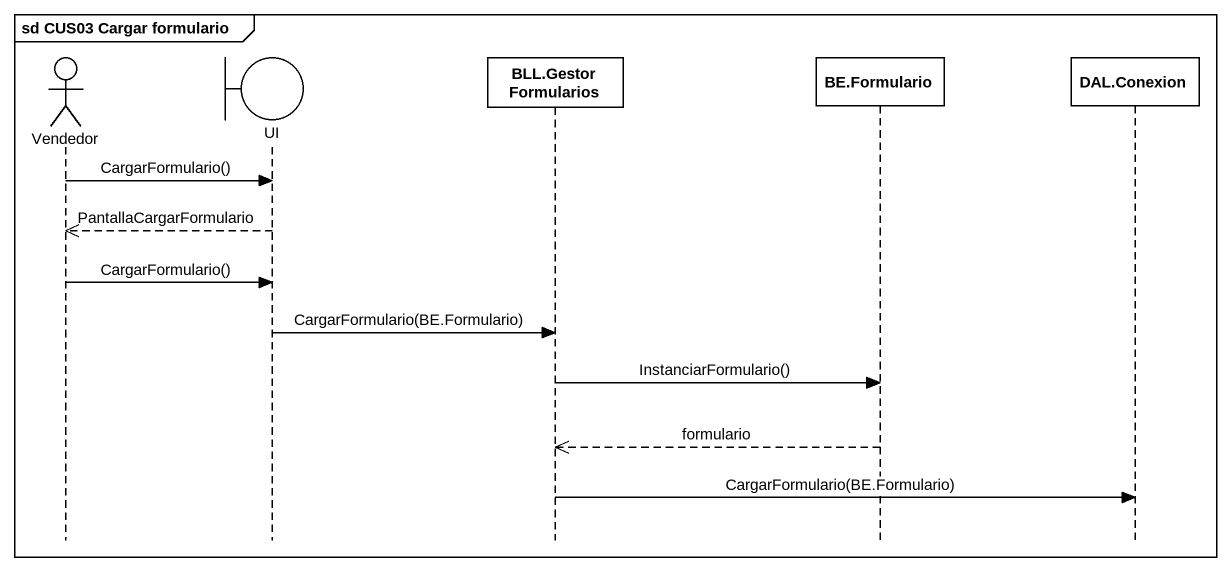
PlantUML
@startuml
mainframe sd CUS03 Cargar formulario
hide footbox
actor Vendedor
boundary UI
participant "BLL.GestorFormularios" as BLL_GestorFormularios
participant "BE.Formulario" as BE_Formulario
participant "DAL.Conexion" as DAL_Conexion

Vendedor -> UI : CargarFormulario()
UI -->> Vendedor : PantallaCargarFormulario
Vendedor -> UI : CargarFormulario()
UI -> BLL_GestorFormularios : CargarFormulario(BE.Formulario)
BLL_GestorFormularios -> BE_Formulario : InstanciarFormulario()
BE_Formulario -->> BLL_GestorFormularios : formulario
BLL_GestorFormularios -> DAL_Conexion : CargarFormulario(BE.Formulario)
@enduml
